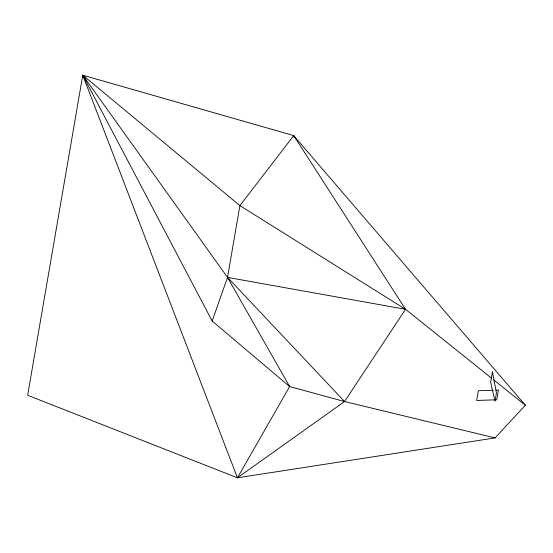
<?xml version="1.0" encoding="UTF-8"?>
<svg xmlns="http://www.w3.org/2000/svg" width="553" height="553" viewBox="0 0 553 553"><rect width="100%" height="100%" fill="white"/><g stroke="black" fill="none" stroke-linecap="round" stroke-linejoin="round"><path stroke-width="0.83" d="M491.693 378.293L405.536 309.3L239.912 205.619L82.763 75.187L27.65 395.271L237.437 477.813L495.059 437.921L525.35 405.245L293.712 135.589L82.763 75.187L237.437 477.813L344.547 401.526L405.536 309.3L293.712 135.589L239.912 205.619L227.511 277.385L212.179 321.037L289.627 386.561L344.547 401.526L495.059 437.921M237.437 477.813L289.627 386.561L227.511 277.385L82.763 75.187L212.179 321.037M493.407 390.245L478.331 390.743L476.658 400.455L496.753 399.784L498.433 390.072L495.917 390.162M405.536 309.3L227.511 277.385L344.547 401.526M493.711 379.911L525.35 405.245M82.763 75.187L85.632 79.508M288.673 385.123L289.627 386.561M293.712 135.589L294.037 137.282M492.447 371.934L490.642 382.379L494.997 401.222L496.442 392.858L492.447 371.934"/></g></svg>
